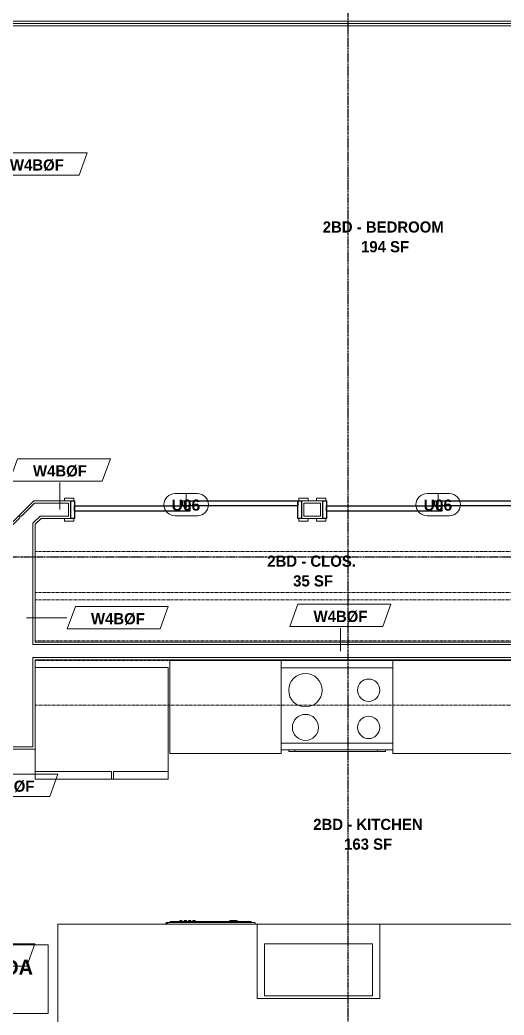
# Model space of a CAD drawing. Header units: inches. Extents: x -4058 to -1781, y 9814 to 12264.
# Drawn here: x -2261.6 to -2131.4, y 11412.2 to 11679.6 of the extents above; entities that cross this region are included whole.
import ezdxf

# ---------------------------------------------------------------- set-up
doc = ezdxf.new("R2010")
doc.units = ezdxf.units.IN
doc.header["$MEASUREMENT"] = 0
doc.linetypes.add('Dash', pattern=[0.25, 0.125, -0.125])
doc.linetypes.add('Grid Line 1_2_', pattern=[0.875, 0.5, -0.125, 0.125, -0.125])
for name, color, linetype, lineweight in [('0-1', 7, 'Continuous', 5), ('A-AREA-IDEN', 2, 'Continuous', 9), ('A-DOOR-3', 31, 'Continuous', 9), ('A-DOOR-4', 31, 'Continuous', 30), ('A-DOOR-FRAM-3', 31, 'Continuous', 30), ('A-DOOR-IDEN', 31, 'Continuous', 9), ('A-WALL', 113, 'Continuous', 18), ('A-WALL-2', 250, 'Continuous', 18), ('A-WALL-3', 113, 'Continuous', 9), ('A-WALL-IDEN', 211, 'Continuous', 9), ('I-WALL-1', 7, 'Continuous', 9), ('P-SANR-FIXT', 6, 'Continuous', 9), ('Q-CASE', 31, 'Continuous', 9), ('Q-CASE-HDLN', 31, 'Dash', 9), ('Q-SPCQ', 91, 'Continuous', 9), ('S-GRID-1', 1, 'Grid Line 1_2_', 30)]:
    doc.layers.add(name, color=color, linetype=linetype, lineweight=lineweight)
doc.styles.add('Arial_B', font='arialbd.ttf', dxfattribs={"height": 3})
doc.styles.add('Century Gothic_B', font='GOTHICB.TTF', dxfattribs={"height": 3})
doc.styles.add('Century Gothic_B_1', font='GOTHICB.TTF', dxfattribs={"height": 4})

# ---------------------------------------------------------------- blocks, each defined once
blk = doc.blocks.new('CTR - 1st Phase - Common Walls_rvt-1-UNITS PLANS - 3RD FLOOR')
at = {"layer": 'A-WALL-2'}
for p, q in [((-2076.17, 11678.61), (-2437.85, 11678.61)), ((-2076.17, 11679.24), (-2437.22, 11679.24))]:
    blk.add_line(p, q, dxfattribs=at)
at = {"layer": 'I-WALL-1'}
blk.add_line((-2438.47, 11677.99), (-2076.17, 11677.99), dxfattribs=at)
blk = doc.blocks.new('CTR - 1st Phase - Structure_rvt-1-UNITS PLANS - 3RD FLOOR')
at = {"layer": 'S-GRID-1'}
for p, q in [((-2173.32, 9814.03), (-2173.32, 12247.5)), ((-1781.27, 11535.19), (-4041.78, 11535.19))]:
    blk.add_line(p, q, dxfattribs=at)
blk = doc.blocks.new('SLIDING - FLUSH - SLIDING - FLUSH - 5-0 x 6-8-3203586-UNITS PLANS - 3RD FLOOR')
at = {"layer": 'A-DOOR-3'}
for p, q in [((-32.75, 3.25), (-30.25, 3.25)), ((-32.75, 2.5), (-32.75, 3.25)), ((-30.25, 3.25), (-30.25, 2.5)), ((30.25, 3.25), (32.75, 3.25)), ((30.25, 2.5), (30.25, 3.25)), ((32.75, 3.25), (32.75, 2.5)), ((-30.25, 2.5), (-32.75, 2.5)), ((32.75, 2.5), (30.25, 2.5)), ((-32.75, -2.25), (-30.25, -2.25)), ((-32.75, -3), (-32.75, -2.25)), ((-30.25, -2.25), (-30.25, -3)), ((30.25, -2.25), (32.75, -2.25)), ((30.25, -3), (30.25, -2.25)), ((32.75, -2.25), (32.75, -3)), ((-30.25, -3), (-32.75, -3)), ((32.75, -3), (30.25, -3))]:
    blk.add_line(p, q, dxfattribs=at)
at = {"layer": 'A-DOOR-4'}
for p, q in [((-1, -0.88), (-1, 0.5)), ((-1, 0.5), (30, 0.5)), ((30, 0.5), (30, -0.88)), ((-30, -2.25), (-30, -0.88)), ((-30, -0.88), (1, -0.88)), ((1, -2.25), (-30, -2.25)), ((30, -0.88), (-1, -0.88)), ((1, -0.88), (1, -2.25))]:
    blk.add_line(p, q, dxfattribs=at)
at = {"layer": 'A-DOOR-FRAM-3'}
for p, q in [((-31, -2.25), (-31, 2.5)), ((-31, 2.5), (-30, 2.5)), ((-30, 2.5), (-30, -2.25)), ((30, 2.5), (31, 2.5)), ((30, -2.25), (30, 2.5)), ((31, 2.5), (31, -2.25)), ((-30, -2.25), (-31, -2.25)), ((31, -2.25), (30, -2.25))]:
    blk.add_line(p, q, dxfattribs=at)
blk = doc.blocks.new('OD_CW_Closet - OD_CW_Closet-4058444-UNITS PLANS - 3RD FLOOR')
at = {"layer": 'Q-CASE-HDLN'}
for p, q in [((149.46, 24), (0.74, 24)), ((0.74, 24), (0.74, 0)), ((149.46, 0), (149.46, 24)), ((0.74, 13), (149.46, 13)), ((0.74, 11), (149.46, 11)), ((0.74, 0), (149.46, 0))]:
    blk.add_line(p, q, dxfattribs=at)
blk = doc.blocks.new('OD_CW_Upper Cabinet - OD_CW_Upper Cabinet-4366991-UNITS PLANS - 3RD FLOOR')
at = {"layer": 'Q-CASE-HDLN'}
for p, q in [((0.74, -24), (0.74, -12)), ((0.74, -12), (181.39, -12)), ((181.39, -12), (181.39, -24)), ((181.39, -24), (0.74, -24))]:
    blk.add_line(p, q, dxfattribs=at)
blk = doc.blocks.new('Refrigerator_-_Side-by-Side_6047 - 36_ X 30_-1372843-UNITS PLANS - 3RD FLOOR')
at = {"layer": 'Q-SPCQ'}
for p, q in [((-17.88, 15.58), (17.87, 15.58)), ((-17.88, -14.42), (-17.88, 15.58)), ((-17.88, 15.58), (-3.13, 15.58)), ((-17.88, 15.58), (-17.88, 13.58)), ((-3.13, 13.58), (-17.88, 13.58)), ((-3.13, 13.58), (-3.13, 15.58)), ((-2.63, 15.58), (17.87, 15.58)), ((-2.63, 15.58), (-2.63, 13.58)), ((17.87, 13.58), (-2.63, 13.58)), ((17.87, 15.58), (17.87, -14.42)), ((17.87, 13.58), (17.87, 15.58)), ((17.87, -14.42), (-17.88, -14.42))]:
    blk.add_line(p, q, dxfattribs=at)
blk = doc.blocks.new('Stainless Steel Farmhous Kitchen Sink - Stainless Steel Farmhous Kitchen Sink-V34-UNITS PLANS - 3RD FLOOR')
at = {"layer": 'P-SANR-FIXT'}
for p, q in [((-31, -16.96), (-31, -3)), ((-31, -3), (-2, -3)), ((-2, -3), (-2, -16.96)), ((-2, -16.96), (-31, -16.96)), ((-33, -22.2), (0, -22.2))]:
    blk.add_line(p, q, dxfattribs=at)
blk = doc.blocks.new('Casework 24 - Casework 7-4344637-UNITS PLANS - 3RD FLOOR')
at = {"layer": 'Q-CASE'}
for p, q in [((-2191.3, 11507.49), (-2221.3, 11507.49)), ((-2221.3, 11507.49), (-2221.3, 11482.49)), ((-2076.8, 11507.49), (-2161.3, 11507.49)), ((-2221.3, 11482.49), (-2191.3, 11482.49)), ((-2191.3, 11482.49), (-2191.3, 11483.49)), ((-2161.3, 11483.49), (-2161.3, 11482.49)), ((-2161.3, 11482.49), (-2076.8, 11482.49)), ((-2197.8, 11436.61), (-2251.33, 11436.61)), ((-2251.33, 11436.61), (-2251.33, 11400.93)), ((-2197.8, 11416.65), (-2197.8, 11436.61)), ((-2113.8, 11436.61), (-2164.8, 11436.61)), ((-2164.8, 11436.61), (-2164.8, 11416.65)), ((-2113.8, 11400.93), (-2113.8, 11436.61)), ((-2164.8, 11416.65), (-2197.8, 11416.65)), ((-2251.33, 11400.93), (-2113.8, 11400.93))]:
    blk.add_line(p, q, dxfattribs=at)
blk = doc.blocks.new('Wall Tag - Arch Wall-3956453-UNITS PLANS - 3RD FLOOR')
at = {"layer": 'A-WALL-IDEN'}
for p, q in [((-0.3561, 0.0937), (-0.4244, -0.0937)), ((0.4244, 0.0937), (-0.3561, 0.0937)), ((0.3561, -0.0937), (0.4244, 0.0937)), ((-0.4244, -0.0937), (0.3561, -0.0937))]:
    blk.add_line(p, q, dxfattribs=at)
blk = doc.blocks.new('Door Tag - Type Mark-2601225-UNITS PLANS - 3RD FLOOR')
at = {"layer": 'A-DOOR-IDEN'}
for p, q in [((0.09375, 0.09375), (-0.09375, 0.09375)), ((-0.09375, -0.09375), (0.09375, -0.09375))]:
    blk.add_line(p, q, dxfattribs=at)
for centre, start, end in [((-0.09375, 0), 90, 270), ((0.09375, 0), 270, 90)]:
    blk.add_arc(centre, 0.09375, start, end, dxfattribs=at)

msp = doc.modelspace()

# ---------------------------------------------------------------- linework, layer by layer
at = {"layer": 'A-AREA-IDEN', "flags": 128}
msp.add_lwpolyline([(-2293, 11431.12), (-2253.96, 11431.12), (-2253.96, 11412.67), (-2293, 11412.67)], close=True, dxfattribs=at)
at = {"layer": 'A-DOOR-IDEN'}
for p, q in [((-2216.85, 11547.99), (-2216.85, 11552.33)), ((-2149.1, 11547.99), (-2149.1, 11552.33))]:
    msp.add_line(p, q, dxfattribs=at)
at = {"layer": 'A-WALL'}
for p, q in [((-2261.1, 11546.24), (-2257.6, 11549.74)), ((-2248.47, 11549.74), (-2257.6, 11549.74)), ((-2248.47, 11546.24), (-2248.47, 11549.74)), ((-2180.72, 11549.74), (-2185.22, 11549.74)), ((-2185.22, 11549.74), (-2185.22, 11546.24)), ((-2180.72, 11546.24), (-2180.72, 11549.74)), ((-2294.17, 11513.17), (-2261.57, 11545.77)), ((-2261.57, 11546.24), (-2261.1, 11546.24)), ((-2261.57, 11545.77), (-2261.57, 11546.24)), ((-2258.07, 11544.32), (-2256.15, 11546.24)), ((-2258.07, 11511.74), (-2258.07, 11544.32)), ((-2256.15, 11546.24), (-2248.47, 11546.24)), ((-2185.22, 11546.24), (-2180.72, 11546.24)), ((-2258.07, 11511.74), (-2105.92, 11511.74)), ((-2258.07, 11508.24), (-2076.17, 11508.24)), ((-2258.07, 11484.24), (-2258.07, 11508.24)), ((-2270.18, 11484.24), (-2258.07, 11484.24))]:
    msp.add_line(p, q, dxfattribs=at)
at = {"layer": 'A-WALL-3'}
for p, q in [((-2257.86, 11550.36), (-2294.17, 11514.06)), ((-2247.85, 11550.36), (-2257.86, 11550.36)), ((-2247.85, 11545.61), (-2247.85, 11550.36)), ((-2180.1, 11550.36), (-2185.85, 11550.36)), ((-2185.85, 11550.36), (-2185.85, 11545.61)), ((-2180.1, 11545.61), (-2180.1, 11550.36)), ((-2257.45, 11544.06), (-2255.89, 11545.61)), ((-2257.45, 11512.36), (-2257.45, 11544.06)), ((-2255.89, 11545.61), (-2247.85, 11545.61)), ((-2185.85, 11545.61), (-2180.1, 11545.61)), ((-2106.55, 11512.36), (-2257.45, 11512.36)), ((-2257.45, 11507.61), (-2076.17, 11507.61)), ((-2257.45, 11505.61), (-2257.45, 11507.61)), ((-2270.44, 11483.61), (-2257.45, 11483.61))]:
    msp.add_line(p, q, dxfattribs=at)
at = {"layer": 'A-WALL-IDEN'}
for p, q in [((-2250.83, 11547.99), (-2250.83, 11555.24)), ((-2259.82, 11518.95), (-2248.98, 11518.95)), ((-2175.4, 11509.99), (-2175.4, 11516.14))]:
    msp.add_line(p, q, dxfattribs=at)
at = {"layer": 'Q-SPCQ'}
for p, q in [((-2191.3, 11505.49), (-2191.3, 11507.49)), ((-2191.3, 11507.49), (-2161.3, 11507.49)), ((-2161.3, 11507.49), (-2161.3, 11505.49)), ((-2191.3, 11485.24), (-2191.3, 11505.49)), ((-2191.3, 11505.49), (-2161.3, 11505.49)), ((-2161.3, 11505.49), (-2161.3, 11485.24)), ((-2191.3, 11485.24), (-2161.3, 11485.24)), ((-2191.3, 11485.24), (-2191.3, 11483.49)), ((-2161.3, 11485.24), (-2191.3, 11485.24)), ((-2161.3, 11483.49), (-2161.3, 11485.24)), ((-2161.3, 11483.49), (-2191.3, 11483.49)), ((-2189.3, 11483.49), (-2189.3, 11482.99)), ((-2187.69, 11482.99), (-2189.3, 11482.99)), ((-2187.69, 11483.49), (-2187.69, 11482.99)), ((-2165.43, 11482.99), (-2187.69, 11482.99)), ((-2165.43, 11482.99), (-2165.43, 11483.49)), ((-2163.3, 11482.99), (-2165.43, 11482.99)), ((-2163.3, 11482.99), (-2163.3, 11483.49)), ((-2222.3, 11436.92), (-2222.3, 11436.61)), ((-2221.23, 11437.11), (-2222.1, 11437.11)), ((-2198.5, 11437.11), (-2221.23, 11437.11)), ((-2221.21, 11437.36), (-2199.39, 11437.36)), ((-2221.21, 11437.11), (-2221.21, 11437.36)), ((-2218.58, 11437.61), (-2217.99, 11437.61)), ((-2218.58, 11437.61), (-2218.58, 11437.36)), ((-2217.99, 11437.36), (-2217.99, 11437.61)), ((-2217.4, 11437.61), (-2216.81, 11437.61)), ((-2217.4, 11437.61), (-2217.4, 11437.36)), ((-2216.81, 11437.36), (-2216.81, 11437.61)), ((-2216.22, 11437.61), (-2215.63, 11437.61)), ((-2216.22, 11437.61), (-2216.22, 11437.36)), ((-2215.63, 11437.36), (-2215.63, 11437.61)), ((-2215.04, 11437.61), (-2214.45, 11437.61)), ((-2215.04, 11437.61), (-2215.04, 11437.36)), ((-2214.45, 11437.36), (-2214.45, 11437.61)), ((-2205.09, 11437.61), (-2205.09, 11437.36)), ((-2205.09, 11437.61), (-2204.11, 11437.61)), ((-2204.11, 11437.61), (-2203.12, 11437.61)), ((-2203.12, 11437.36), (-2203.12, 11437.61)), ((-2199.39, 11437.11), (-2199.39, 11437.36)), ((-2198.3, 11436.61), (-2198.3, 11436.92))]:
    msp.add_line(p, q, dxfattribs=at)
for centre, radius, start, end in [((-2184.8, 11499.49), 4.5, 0, 180), ((-2167.8, 11499.49), 3, 0, 180), ((-2184.8, 11499.49), 4.5, 180, 0), ((-2167.8, 11499.49), 3, 180, 0), ((-2184.8, 11489.49), 3.5, 0, 180), ((-2167.8, 11489.49), 3, 0, 180), ((-2184.8, 11489.49), 3.5, 180, 0), ((-2167.8, 11489.49), 3, 180, 0), ((-2222.1, 11436.92), 0.197, 90, 180), ((-2221.23, 11436.04), 1.07, 90, 147.5725), ((-2198.5, 11436.92), 0.197, 0, 90), ((-2198.5, 11436.92), 0.197, 15, 75)]:
    msp.add_arc(centre, radius, start, end, dxfattribs=at)

# ---------------------------------------------------------------- block references
at = {"layer": '0-1'}
for name in ['CTR - 1st Phase - Structure_rvt-1-UNITS PLANS - 3RD FLOOR', 'CTR - 1st Phase - Common Walls_rvt-1-UNITS PLANS - 3RD FLOOR']:
    msp.add_blockref(name, (0, 0), dxfattribs=at)
at = {"layer": 'A-DOOR-3', "rotation": 180}
for p in [(-2216.85, 11548.11), (-2149.1, 11548.11)]:
    msp.add_blockref('SLIDING - FLUSH - SLIDING - FLUSH - 5-0 x 6-8-3203586-UNITS PLANS - 3RD FLOOR', p, dxfattribs=at)
at = {"layer": 'A-DOOR-IDEN', "xscale": 31.99999999999999, "yscale": 31.99999999999999, "zscale": 31.99999999999999}
for p in [(-2216.85, 11549.33), (-2149.1, 11549.33)]:
    msp.add_blockref('Door Tag - Type Mark-2601225-UNITS PLANS - 3RD FLOOR', p, dxfattribs=at)
at = {"layer": 'A-WALL-IDEN', "xscale": 31.99999999999999, "yscale": 31.99999999999999, "zscale": 31.99999999999999}
for p in [(-2257.02, 11640.84), (-2250.83, 11558.66), (-2175.4, 11519.56), (-2235.25, 11518.95), (-2264.92, 11473.95), (-2271.12, 11428.38)]:
    msp.add_blockref('Wall Tag - Arch Wall-3956453-UNITS PLANS - 3RD FLOOR', p, dxfattribs=at)
at = {"layer": 'P-SANR-FIXT', "rotation": 180}
msp.add_blockref('Stainless Steel Farmhous Kitchen Sink - Stainless Steel Farmhous Kitchen Sink-V34-UNITS PLANS - 3RD FLOOR', (-2197.8, 11414.4), dxfattribs=at)
at = {"layer": 'Q-CASE', "rotation": 180}
for name, p in [('OD_CW_Closet - OD_CW_Closet-4058444-UNITS PLANS - 3RD FLOOR', (-2107.99, 11536.77)), ('OD_CW_Upper Cabinet - OD_CW_Upper Cabinet-4366991-UNITS PLANS - 3RD FLOOR', (-2076.06, 11483.49))]:
    msp.add_blockref(name, p, dxfattribs=at)
at = {"layer": 'Q-CASE'}
msp.add_blockref('Casework 24 - Casework 7-4344637-UNITS PLANS - 3RD FLOOR', (0, 0), dxfattribs=at)
at = {"layer": 'Q-SPCQ', "rotation": 180}
msp.add_blockref('Refrigerator_-_Side-by-Side_6047 - 36_ X 30_-1372843-UNITS PLANS - 3RD FLOOR', (-2239.57, 11491.19), dxfattribs=at)

# ---------------------------------------------------------------- texts
at = {"layer": 'A-AREA-IDEN', "attachment_point": 1}
for s, insert, char_height, width, style in [('2BD - BEDROOM', (-2180.14, 11625.42), 3, 40.299, 'Century Gothic_B'), ('194 SF', (-2169.85, 11620.12), 3, 15.352, 'Century Gothic_B'), ('2BD - CLOS.', (-2195.06, 11535.65), 3, 29.29, 'Century Gothic_B'), ('35 SF', (-2188.1, 11530.36), 3, 12.423, 'Century Gothic_B'), ('2BD - KITCHEN', (-2182.7, 11464.94), 3, 35.451, 'Century Gothic_B'), ('163 SF', (-2174.4, 11459.64), 3, 15.352, 'Century Gothic_B'), ('2BD A - ADA', (-2290.44, 11427.06), 4, 41.006, 'Century Gothic_B_1')]:
    msp.add_mtext(s, dxfattribs=dict(at, insert=insert, char_height=char_height, width=width, style=style))
at = {"layer": 'A-DOOR-IDEN', "char_height": 3, "width": 9.393, "attachment_point": 1, "style": 'Arial_B'}
for insert in [(-2220.78, 11550.71), (-2153.03, 11550.71)]:
    msp.add_mtext('U06', dxfattribs=dict(at, insert=insert))
at = {"layer": 'A-WALL-IDEN', "char_height": 3, "width": 17.372, "attachment_point": 1, "style": 'Century Gothic_B'}
for insert in [(-2264.24, 11642.09), (-2258.05, 11559.9), (-2242.46, 11520.2), (-2182.61, 11520.81), (-2272.14, 11475.2)]:
    msp.add_mtext('W4BØF', dxfattribs=dict(at, insert=insert))

doc.saveas('drawing.dxf')
